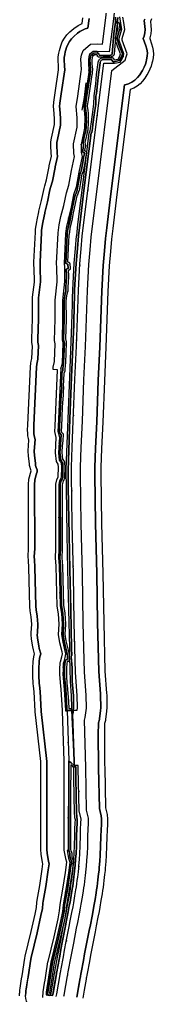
# Model space of a CAD drawing. Header units: inches. Extents: x 87989 to 118156, y 435697 to 451526.
# Drawn here: x 93644 to 93822, y 441735 to 443030 of the extents above; entities that cross this region are included whole.
import ezdxf

# ---------------------------------------------------------------- set-up
doc = ezdxf.new("R2010")
doc.units = ezdxf.units.IN
doc.header["$MEASUREMENT"] = 0
for name, color, linetype, true_color in [('As_waterkering_BWK', 7, 'Continuous', 0x7b8981), ('Beschermingszone_BWK', 7, 'Continuous', 0xcf890d), ('Grens_bebouwingsvrije_zone_BWK', 7, 'Continuous', 0x6789ae), ('Kernzone_BWK', 7, 'Continuous', 0xcb89af), ('Kunstwerken_BWK', 7, 'Continuous', 0xc78952), ('Referentiepunten_BWK', 7, 'Continuous', 0x178980)]:
    doc.layers.add(name, color=color, linetype=linetype, true_color=true_color)

msp = doc.modelspace()

# ---------------------------------------------------------------- linework, layer by layer
at = {"layer": 'As_waterkering_BWK'}
for points in [[(93772.1521, 443061.8633), (93768.0378, 443027.8575), (93764.329, 442997.0881), (93763.169, 442987.6324)], [(93755.832, 442972.41), (93769.8857, 442972.2638), (93777.6351, 442973.9049), (93780.3382, 442978.0546), (93781.819, 442981.9941), (93782.5229, 442984.7287), (93776.107, 443002.2494), (93776.0195, 443005.6837), (93779.4999, 443017.2971), (93778.4367, 443025.5757), (93777.0539, 443033.7023)], [(93763.169, 442987.6324), (93746.9186, 442987.8989), (93741.8915, 442987.7666), (93737.129, 442983.6656), (93736.195, 442980.604), (93735.445, 442977.106), (93735.6738, 442970.9656), (93736.203, 442964.0864), (93736.0707, 442960.3822), (93731.1759, 442927.1769), (93729.3238, 442914.7415), (93730.779, 442900.1894), (93730.3821, 442886.1664), (93725.7519, 442864.3383), (93726.08, 442853.931), (93727.3394, 442848.5955), (93722.8415, 442827.8257), (93719.1373, 442807.8496), (93715.9623, 442797.6631), (93712.5227, 442781.2589), (93708.9508, 442766.5745), (93706.7019, 442756.1235), (93705.2467, 442746.2016), (93703.3946, 442706.514), (93703.6858, 442701.4934), (93704.0594, 442682.4835), (93701.2779, 442657.1691), (93701.4102, 442632.2982), (93700.546, 442605.208), (93701.6748, 442601.0773), (93700.6164, 442574.7512), (93698.798, 442567.313), (93695.3248, 442490.349), (93695.0602, 442483.6021), (93697.0446, 442475.6646), (93695.8899, 442454.999), (93696.5905, 442445.3306), (93698.4588, 442443.0886), (93699.4258, 442441.5333), (93699.734, 442435.898), (93699.5156, 442422.4989), (93697.4079, 442417.9319), (93696.176, 442413.173), (93696.3831, 442327.3653), (93695.8539, 442315.5913), (93696.738, 442304.857), (93697.9706, 442252.0912), (93699.6904, 442241.7724), (93700.6164, 442227.6172), (93699.859, 442213.959), (93701.467, 442203.505), (93704.4702, 442191.9015), (93705.1722, 442188.4192), (93704.3206, 442183.1671), (93702.3426, 442176.4697), (93702.2892, 442176.2056), (93701.8802, 442167.3596), (93701.8598, 442161.4359), (93702.3856, 442150.3858), (93703.4769, 442141.0647), (93705.1077, 442113.4332), (93705.1365, 442112.6148)], [(93715.2147, 442081.68), (93714.5385, 442095.9977), (93713.722, 442113.2871), (93720.4977, 442113.3644), (93720.9301, 442116.6501), (93720.6655, 442132.7897), (93718.2842, 442163.2169), (93716.6967, 442229.2306), (93715.7707, 442294.1859), (93713.7863, 442360.4642), (93713.1248, 442425.9487), (93712.9925, 442436.0029), (93714.0509, 442462.5935), (93715.5061, 442497.5186), (93717.6228, 442552.2875), (93719.6071, 442596.8698), (93722.253, 442671.0856), (93724.2374, 442706.143), (93725.9572, 442725.7222), (93727.4124, 442742.6555), (93729.1322, 442757.34), (93734.5561, 442802.8484), (93755.832, 442972.41)], [(93705.1365, 442112.6148), (93707.2659, 442112.6866), (93709.518, 442046.7739), (93709.003, 442045.61), (93708.6508, 441927.2625), (93707.5598, 441927.2594), (93709.3477, 441917.128), (93711.0675, 441911.8364), (93708.9508, 441897.4165), (93705.7758, 441875.1915), (93702.0717, 441854.8185), (93701.2779, 441846.3519), (93699.1612, 441835.5039), (93693.8696, 441811.6914), (93685.932, 441778.7507), (93679.7143, 441738.9308), (93679.4104, 441735.3063), (93683.919, 441734.622)], [(93692.8638, 441733.2646), (93693.69, 441736.897), (93698.0417, 441762.5459), (93698.2793, 441763.8507), (93698.5165, 441765.1819), (93698.9293, 441767.5532), (93699.3209, 441769.8908), (93702.3649, 441786.1305), (93704.0115, 441794.8131), (93706.1913, 441806.1101), (93710.0759, 441826.0285), (93711.5547, 441833.6178), (93713.7204, 441844.9638), (93715.1393, 441852.5517), (93716.0914, 441857.8273), (93717.6404, 441866.7244), (93719.01, 441875.0454), (93719.6253, 441879.0213), (93720.2089, 441883.0042), (93720.7833, 441887.2644), (93721.3169, 441891.5259), (93721.75, 441895.2404), (93722.1526, 441898.9567), (93722.6351, 441903.7295), (93722.9129, 441906.7299), (93723.5979, 441915.1687), (93724.1653, 441923.0696), (93724.5684, 441932.8658), (93724.9184, 441947.4268), (93725.2169, 441954.7985), (93725.6596, 441964.0123), (93725.6926, 441968.7478), (93723.179, 441979.5957), (93722.01, 442036.4), (93721.8784, 442040.0326), (93717.1753, 442040.1676), (93715.2147, 442081.68)]]:
    msp.add_lwpolyline(points, dxfattribs=at)
at = {"layer": 'Beschermingszone_BWK'}
for points in [[(93644.4168, 441734.1572), (93644.4029, 441734.748), (93644.3993, 441735.3311), (93644.4064, 441735.93), (93644.4238, 441736.5207), (93644.4516, 441737.111), (93644.4897, 441737.7008), (93644.5324, 441738.2251), (93644.8367, 441741.8551), (93644.8656, 441742.1388), (93645.0945, 441744.0484), (93645.1335, 441744.331), (93647.0718, 441756.7387), (93647.6748, 441760.5997), (93651.3511, 441784.1504), (93651.9059, 441786.9497), (93659.7705, 441819.5878), (93664.8961, 441842.6528), (93666.5929, 441851.349), (93667.2245, 441858.0855), (93667.6362, 441861.0795), (93671.2215, 441880.7989), (93674.3123, 441902.433), (93675.3185, 441909.2888), (93674.8803, 441911.0456), (93672.8955, 441922.2928), (93672.3633, 441928.3926), (93672.4949, 442045.1186), (93665.1567, 442111.3997), (93665.125, 442112.0231), (93663.6142, 442137.5577), (93662.6569, 442145.7345), (93662.4308, 442148.4849), (93661.905, 442159.535), (93661.8601, 442161.5732), (93661.8804, 442167.4969), (93661.9229, 442169.2074), (93662.3319, 442178.0534), (93663.1078, 442184.2575), (93664.0428, 442188.01), (93662.743, 442193.4827), (93661.932, 442197.4237), (93660.324, 442207.8777), (93659.859, 442213.959), (93659.9204, 442216.1739), (93660.5439, 442227.4183), (93659.9062, 442237.1674), (93658.5148, 442245.5152), (93657.9815, 442251.1571), (93656.7764, 442302.7465), (93655.9889, 442312.3081), (93655.8943, 442317.3873), (93656.3809, 442328.2155), (93656.1761, 442413.1247), (93656.7837, 442420.1189), (93657.4524, 442423.197), (93658.6843, 442427.9559), (93659.5435, 442431.1572), (93657.6577, 442438.0661), (93657.318, 442440.389), (93656.122, 442450.6687), (93655.9221, 442457.6253), (93656.756, 442471.8946), (93656.2545, 442473.9007), (93655.5109, 442477.6145), (93655.1218, 442481.3821), (93655.0909, 442485.1695), (93655.3605, 442492.0343), (93658.8387, 442569.1163), (93659.4057, 442574.2589), (93659.9423, 442576.8121), (93660.8096, 442580.3598), (93661.4722, 442596.842), (93660.6587, 442601.6288), (93660.5663, 442606.4834), (93661.4068, 442632.8297), (93661.2785, 442656.9563), (93661.5596, 442661.9082), (93664.0671, 442681.6974), (93663.6935, 442700.7073), (93663.4803, 442703.8967), (93663.4381, 442708.3786), (93665.2901, 442748.0662), (93665.6701, 442752.0061), (93667.1253, 442761.928), (93667.597, 442764.5384), (93669.846, 442774.9895), (93670.0841, 442776.0286), (93673.5051, 442790.0925), (93676.8136, 442805.8717), (93677.7743, 442809.5659), (93680.2415, 442817.4814), (93683.5119, 442835.1186), (93683.7477, 442836.2919), (93686.486, 442848.9362), (93686.0999, 442852.6706), (93685.7718, 442863.0779), (93685.9093, 442867.8838), (93686.6225, 442872.6384), (93690.5007, 442890.921), (93690.7225, 442898.7593), (93689.5223, 442910.7613), (93689.3238, 442914.7415), (93689.7602, 442920.6339), (93691.6079, 442933.0398), (93696.119, 442963.6422), (93695.7916, 442967.8977), (93695.7015, 442969.4761), (93695.4727, 442975.6166), (93695.5962, 442980.5809), (93696.3339, 442985.4917), (93697.0839, 442988.9897), (93697.9358, 442992.2759), (93698.8698, 442995.3375), (93700.8889, 443000.5964), (93703.6267, 443005.5195), (93707.0289, 443010.0091), (93711.0281, 443013.9763), (93715.9853, 443018.2429), (93721.8915, 443022.4077), (93727.401, 443024.9768), (93728.3263, 443032.6532)], [(93736.2686, 443031.694), (93734.7202, 443018.8479), (93731.0434, 443017.823), (93727.5229, 443016.3482), (93724.2135, 443014.4466), (93721.1665, 443012.1476), (93716.2483, 443007.9142), (93713.0489, 443004.7404), (93710.3271, 443001.1487), (93708.1369, 442997.2102), (93706.5217, 442993.0031), (93705.5876, 442989.9415), (93704.9061, 442987.3126), (93704.1561, 442983.8146), (93703.566, 442979.886), (93703.4672, 442975.9145), (93703.696, 442969.774), (93703.7681, 442968.5113), (93704.1567, 442963.3619), (93699.5215, 442931.8673), (93697.6729, 442919.4555), (93697.3238, 442914.7415), (93697.4826, 442911.5574), (93698.7338, 442899.0453), (93698.477, 442889.9701), (93694.4484, 442870.9784), (93693.8779, 442867.1747), (93693.7678, 442863.33), (93694.0959, 442852.9227), (93694.5608, 442848.4256), (93691.5665, 442834.5986), (93691.3778, 442833.66), (93688.0206, 442815.555), (93685.4119, 442807.1853), (93684.6434, 442804.23), (93681.3086, 442788.3258), (93677.8575, 442774.1378), (93677.667, 442773.3065), (93675.418, 442762.8554), (93675.0406, 442760.7671), (93673.5854, 442750.8452), (93673.2814, 442747.6933), (93671.4294, 442708.0057), (93671.4631, 442704.4201), (93671.6919, 442700.8646), (93672.0656, 442681.8546), (93669.5033, 442660.9604), (93669.2784, 442656.9989), (93669.4075, 442632.7234), (93668.5623, 442606.2283), (93668.7093, 442601.8469), (93669.5066, 442597.5361), (93668.771, 442579.2381), (93667.7134, 442574.9123), (93667.2842, 442572.8697), (93666.8305, 442568.7556), (93663.3533, 442491.6973), (93663.0848, 442484.856), (93663.2294, 442480.3154), (93664.0156, 442475.8409), (93664.8137, 442472.6486), (93663.9084, 442457.1586), (93664.0684, 442451.5932), (93665.2644, 442441.3136), (93665.6685, 442438.3003), (93666.4772, 442435.3695), (93667.6756, 442432.5753), (93667.6267, 442429.5782), (93667.3377, 442428.8766), (93666.429, 442425.9511), (93665.1971, 442421.1922), (93664.6622, 442418.7297), (93664.176, 442413.1344), (93664.3814, 442328.0455), (93663.8862, 442317.0281), (93663.9619, 442312.9647), (93664.7687, 442303.1686), (93665.9793, 442251.3439), (93666.406, 442246.8304), (93667.863, 442238.0884), (93668.5584, 442227.4581), (93667.9081, 442215.7309), (93667.859, 442213.959), (93668.231, 442209.094), (93669.839, 442198.6399), (93670.4878, 442195.4871), (93672.405, 442188.0795), (93671.6531, 442185.5338), (93670.9494, 442182.6736), (93670.3234, 442177.6838), (93669.9143, 442168.8378), (93669.8803, 442167.4694), (93669.86, 442161.5457), (93669.896, 442159.9152), (93670.4217, 442148.8651), (93670.6026, 442146.6647), (93671.5868, 442138.2591), (93673.1413, 442111.9164), (93673.1564, 442111.4871), (93680.4951, 442045.2551), (93680.3633, 441928.3881), (93680.7738, 441923.6825), (93682.7586, 441912.4358), (93683.4558, 441909.6405), (93682.2296, 441901.2864), (93679.1197, 441879.5172), (93675.5072, 441859.6484), (93675.1895, 441857.3387), (93674.5209, 441850.2068), (93672.7281, 441841.0188), (93667.5646, 441817.7829), (93659.6833, 441785.0757), (93659.2553, 441782.9161), (93655.581, 441759.3813), (93654.9871, 441755.5786), (93653.0376, 441743.0963), (93652.8087, 441741.1867), (93652.5048, 441737.5622), (93652.4678, 441737.1137), (93652.4387, 441736.6646), (93652.4176, 441736.2151), (93652.4044, 441735.7652), (93652.3991, 441735.3152), (93652.4017, 441734.8652), (93652.4123, 441734.4153)], [(93720.2947, 441732.2946), (93721.1572, 441737.3767), (93722.1051, 441742.9631), (93724.6341, 441757.869), (93724.8516, 441759.0643), (93725.1071, 441760.4985), (93725.5438, 441763.0074), (93725.9068, 441765.1729), (93728.8974, 441781.1279), (93730.5306, 441789.7399), (93732.6972, 441800.9683), (93736.577, 441820.8623), (93738.0661, 441828.5047), (93740.2509, 441839.9512), (93741.6947, 441847.6725), (93742.6768, 441853.1141), (93744.2611, 441862.2163), (93745.6719, 441870.7882), (93746.3239, 441874.9997), (93746.9452, 441879.2431), (93747.5576, 441883.7831), (93748.1215, 441888.2853), (93748.5806, 441892.2228), (93749.0056, 441896.1447), (93749.5092, 441901.127), (93749.8112, 441904.3931), (93750.519, 441913.1095), (93751.0959, 441921.1356), (93751.1424, 441921.9594), (93751.5531, 441931.9862), (93751.9053, 441946.5562), (93752.1903, 441953.6044), (93752.6285, 441962.7163), (93752.659, 441963.8245), (93752.6922, 441968.6539), (93752.2824, 441973.4363), (93751.9957, 441974.8424), (93750.1156, 441982.9567), (93749.0043, 442036.9555), (93748.802, 442039.7453), (93748.5646, 442080.6566), (93749.0144, 442096.7872), (93750.1362, 442101.2128), (93750.3422, 442102.5519), (93751.6651, 442112.606), (93751.9259, 442117.1583), (93751.6613, 442133.2979), (93751.571, 442135.2084), (93749.2551, 442164.8), (93747.6914, 442229.8242), (93746.7622, 442294.8707), (93744.7816, 442361.0846), (93744.1227, 442426.3092), (93744.0007, 442435.5901), (93745.0252, 442461.3318), (93746.4811, 442496.2747), (93748.5959, 442550.9996), (93750.582, 442595.6284), (93753.2218, 442669.6573), (93755.1606, 442703.9102), (93756.8408, 442723.0388), (93758.2576, 442739.5247), (93759.918, 442753.7026), (93765.3266, 442799.0842), (93783.4409, 442943.4469), (93784.0573, 442943.5774), (93788.7188, 442944.954), (93793.1078, 442947.0424), (93797.1165, 442949.7911), (93800.6463, 442953.1326), (93803.6103, 442956.9848), (93806.3134, 442961.1346), (93807.185, 442962.5546), (93809.3558, 442967.147), (93810.8367, 442971.0866), (93811.8405, 442974.2667), (93812.5443, 442977.0013), (93813.3635, 442981.5896), (93813.4856, 442986.2489), (93812.9077, 442990.8739), (93811.6429, 442995.3599), (93808.148, 443004.9041), (93809.195, 443008.3978), (93810.1446, 443012.6173), (93810.4977, 443016.9279), (93810.2474, 443021.2457), (93809.267, 443028.8794), (93810.2034, 443030.782)], [(93819.0375, 443031.1321), (93817.5048, 443027.5392), (93818.1822, 443022.2647), (93818.4971, 443016.8326), (93818.0529, 443011.4096), (93816.8583, 443006.1012), (93816.5751, 443005.1563), (93819.1578, 442998.1034), (93820.499, 442993.6066), (93821.2903, 442988.9812), (93821.5205, 442984.2943), (93821.186, 442979.6137), (93820.2918, 442975.0071), (93819.5879, 442972.2725), (93818.3251, 442968.2717), (93816.8443, 442964.3322), (93814.1132, 442958.5546), (93813.0167, 442956.7681), (93810.3136, 442952.6184), (93807.2905, 442948.5745), (93803.7693, 442944.9561), (93799.8093, 442941.8239), (93795.4772, 442939.2307), (93790.8458, 442937.2202), (93773.2674, 442798.1128), (93767.8627, 442752.7639), (93766.2176, 442738.7167), (93764.8108, 442722.3463), (93763.1408, 442703.334), (93761.2137, 442669.2887), (93758.5755, 442595.308), (93756.5889, 442550.6673), (93754.4746, 442495.9537), (93753.0186, 442461.0062), (93752.0028, 442435.4835), (93752.1222, 442426.4022), (93752.7804, 442361.2448), (93754.76, 442295.0474), (93755.69, 442229.9774), (93757.2476, 442165.2086), (93759.5466, 442135.8326), (93759.6602, 442133.429), (93759.9248, 442117.2894), (93759.5968, 442111.5624), (93758.2739, 442101.5082), (93758.0146, 442099.8237), (93756.9875, 442095.7697), (93756.5615, 442080.4344), (93756.7403, 442040.7365), (93757.0026, 442037.1201), (93758.0968, 441983.9525), (93759.7892, 441976.6482), (93760.1608, 441974.8254), (93760.6922, 441968.6261), (93760.6588, 441963.7689), (93760.6193, 441962.3323), (93760.1824, 441953.2506), (93759.9014, 441946.2983), (93759.5486, 441931.7256), (93759.1357, 441921.6305), (93759.0754, 441920.5626), (93758.4956, 441912.4994), (93757.781, 441903.7007), (93757.4718, 441900.3559), (93756.9621, 441895.3116), (93756.5304, 441891.3287), (93756.0636, 441887.3251), (93755.4908, 441882.7516), (93754.867, 441878.1288), (93754.2346, 441873.8081), (93753.5718, 441869.5268), (93752.1487, 441860.8806), (93750.5539, 441851.7176), (93749.5629, 441846.2268), (93748.1118, 441838.466), (93745.9213, 441826.9897), (93744.4292, 441819.3316), (93740.5508, 441799.4448), (93738.3881, 441788.2368), (93736.7588, 441779.6457), (93733.7841, 441763.775), (93733.4295, 441761.6604), (93732.9859, 441759.1108), (93732.7249, 441757.6461), (93732.5133, 441756.4833), (93730.0159, 441741.7635), (93729.0953, 441736.338), (93728.1776, 441730.9309)]]:
    msp.add_lwpolyline(points, dxfattribs=at)
msp.add_polyline3d([(93774.369, 443033.0039, 0), (93773.9331, 443029.1807, 0), (93773.7561, 443027.6278, 0), (93773.4991, 443024.4531, 0), (93771.5731, 443011.4673, 0), (93769.5202, 442984.2896, 0), (93769.4622, 442983.9111, 0), (93769.347, 442983.5459, 0), (93769.1775, 442983.2026, 0), (93768.9575, 442982.8892, 0), (93768.6903, 442982.5645, 0), (93768.409, 442982.2744, 0), (93767.8013, 442981.7407, 0), (93767.4768, 442981.4995, 0), (93766.7911, 442981.0713, 0), (93766.432, 442980.8857, 0), (93765.6862, 442980.5732, 0), (93765.3019, 442980.4478, 0), (93764.5155, 442980.2598, 0), (93764.116, 442980.1982, 0), (93763.3096, 442980.1392, 0), (93763.0872, 442980.1333, 0), (93754.9209, 442980.2666, 0), (93749.7109, 442980.3521, 0), (93749.3228, 442980.3887, 0), (93748.9452, 442980.4854, 0), (93748.5872, 442980.6396, 0), (93748.2576, 442980.8477, 0), (93747.9642, 442981.104, 0), (93747.7143, 442981.4033, 0), (93747.5139, 442981.7378, 0), (93747.3679, 442982.0991, 0), (93747.0019, 442983.2578, 0), (93746.788, 442983.394, 0), (93743.6129, 442983.3105, 0), (93741.0529, 442981.106, 0), (93740.5549, 442979.4736, 0), (93739.9628, 442976.7119, 0), (93740.1674, 442971.2178, 0), (93740.6897, 442964.4316, 0), (93740.6966, 442964.291, 0), (93740.7012, 442964.0664, 0), (93740.7001, 442963.9258, 0), (93740.5678, 442960.2217, 0), (93740.5591, 442960.0835, 0), (93740.539, 442959.8633, 0), (93740.5226, 442959.7261, 0), (93740.4092, 442958.957, 0), (93740.3983, 442958.4448, 0), (93740.3609, 442958.064, 0), (93740.3108, 442957.8403, 0), (93740.1667, 442957.3115, 0), (93735.6273, 442926.5171, 0), (93734.0343, 442915.8218, 0), (93734.2103, 442912.3462, 0), (93734.7106, 442909.9951, 0), (93734.7529, 442909.7227, 0), (93735.1137, 442906.106, 0), (93735.1258, 442905.8872, 0), (93735.178, 442901.4238, 0), (93735.2567, 442900.6372, 0), (93735.2675, 442900.4775, 0), (93735.2766, 442900.2222, 0), (93735.2772, 442900.062, 0), (93735.2187, 442898.0298, 0), (93735.2179, 442897.9302, 0), (93735.2526, 442895.041, 0), (93735.2515, 442894.9316, 0), (93735.089, 442889.8398, 0), (93735.0826, 442889.7236, 0), (93734.9296, 442887.7808, 0), (93734.8803, 442886.0391, 0), (93734.8685, 442885.8569, 0), (93734.8389, 442885.5659, 0), (93734.8059, 442885.3428, 0), (93734.7885, 442885.2539, 0), (93734.6964, 442884.8188, 0), (93734.5409, 442882.8438, 0), (93734.4932, 442882.5166, 0), (93734.0376, 442880.3887, 0), (93734.0008, 442880.2393, 0), (93732.8547, 442876.1362, 0), (93730.9662, 442867.2339, 0), (93731.481, 442863.4609, 0), (93731.504, 442863.123, 0), (93731.4697, 442862.7104, 0), (93730.49, 442856.8574, 0), (93730.5181, 442855.9663, 0), (93730.9632, 442855.9038, 0), (93731.3716, 442855.8115, 0), (93731.7588, 442855.6523, 0), (93732.114, 442855.4312, 0), (93732.4273, 442855.1533, 0), (93732.6898, 442854.8271, 0), (93732.8943, 442854.4619, 0), (93733.0349, 442854.0674, 0), (93733.1077, 442853.6553, 0), (93733.1107, 442853.2363, 0), (93733.0437, 442852.8232, 0), (93731.6486, 442847.23, 0), (93731.6288, 442847.1431, 0), (93731.4812, 442845.021, 0), (93731.4479, 442844.7505, 0), (93728.5279, 442828.4297, 0), (93728.4162, 442828.0151, 0), (93728.2281, 442827.6133, 0), (93726.9848, 442825.4907, 0), (93724.8481, 442813.9663, 0), (93723.1283, 442803.4419, 0), (93723.0287, 442803.0425, 0), (93721.2137, 442797.6875, 0), (93721.1004, 442797.4092, 0), (93720.9546, 442797.147, 0), (93720.7783, 442796.9038, 0), (93720.2715, 442796.2866, 0), (93719.0081, 442790.2612, 0), (93715.5071, 442773.8086, 0), (93713.653, 442763.6362, 0), (93713.6103, 442763.4453, 0), (93710.9344, 442753.3301, 0), (93710.728, 442752.0273, 0), (93709.8417, 442745.3809, 0), (93709.6568, 442744.1704, 0), (93707.989, 442708.4316, 0), (93709.1471, 442708.1001, 0), (93709.506, 442707.9668, 0), (93709.8404, 442707.7803, 0), (93710.1424, 442707.5449, 0), (93710.4049, 442707.2661, 0), (93710.6217, 442706.9502, 0), (93710.7878, 442706.6055, 0), (93710.8993, 442706.2393, 0), (93710.9536, 442705.8599, 0), (93711.3364, 442700.0215, 0), (93711.3303, 442699.6182, 0), (93711.2594, 442699.2212, 0), (93711.1257, 442698.8408, 0), (93710.9325, 442698.4873, 0), (93710.685, 442698.1689, 0), (93710.3895, 442697.8945, 0), (93710.0538, 442697.6714, 0), (93709.6866, 442697.5049, 0), (93708.522, 442697.0923, 0), (93708.9433, 442690.6689, 0), (93708.9484, 442690.5371, 0), (93708.9511, 442690.3262, 0), (93708.9493, 442690.1943, 0), (93708.5524, 442680.2725, 0), (93708.5466, 442680.1743, 0), (93708.5341, 442680.0171, 0), (93708.5243, 442679.9194, 0), (93708.1547, 442676.8213, 0), (93708.0779, 442669.8354, 0), (93708.04, 442669.4287, 0), (93708.0049, 442669.2632, 0), (93706.5513, 442663.3838, 0), (93705.7793, 442656.9136, 0), (93705.91, 442632.2988, 0), (93705.9084, 442632.1782, 0), (93705.0985, 442606.5073, 0), (93705.9189, 442602.6172, 0), (93706.0156, 442602.2637, 0), (93706.059, 442602.0767, 0), (93706.117, 442601.7754, 0), (93706.1603, 442601.395, 0), (93706.1715, 442601.0884, 0), (93706.1711, 442600.8965, 0), (93705.1128, 442574.5703, 0), (93705.1004, 442574.4028, 0), (93705.0717, 442574.1362, 0), (93705.0326, 442573.8896, 0), (93705.0058, 442573.7622, 0), (93704.9877, 442573.6826, 0), (93704.6327, 442572.2305, 0), (93704.2929, 442564.2031, 0), (93704.2571, 442563.8745, 0), (93704.1356, 442563.4302, 0), (93702.9942, 442560.4785, 0), (93702.2265, 442543.4668, 0), (93702.4463, 442543.0962, 0), (93702.5986, 442542.6934, 0), (93702.6788, 442542.27, 0), (93702.6845, 442541.8394, 0), (93702.2537, 442535.8574, 0), (93702.0322, 442532.1201, 0), (93700.964, 442515.4917, 0), (93699.8208, 442490.1592, 0), (93699.582, 442484.0688, 0), (93699.9724, 442482.5073, 0), (93701.5274, 442480.7261, 0), (93701.7563, 442480.4126, 0), (93701.9338, 442480.0674, 0), (93702.0557, 442479.6987, 0), (93702.1191, 442479.3159, 0), (93702.1224, 442478.9277, 0), (93701.6329, 442471.8613, 0), (93701.1977, 442466.9619, 0), (93701.1852, 442466.8501, 0), (93700.9233, 442464.9023, 0), (93700.3692, 442455.4214, 0), (93701.3917, 442446.6338, 0), (93702.8211, 442444.541, 0), (93702.9023, 442444.4697, 0), (93703.168, 442444.1992, 0), (93703.3889, 442443.8906, 0), (93703.5597, 442443.5518, 0), (93703.6764, 442443.1914, 0), (93703.7362, 442442.8164, 0), (93703.8063, 442442.5522, 0), (93703.8707, 442442.2183, 0), (93703.904, 442441.9482, 0), (93703.9191, 442441.7788, 0), (93704.2273, 442436.1436, 0), (93704.2306, 442436.0552, 0), (93704.2333, 442435.9131, 0), (93704.2334, 442435.8247, 0), (93704.015, 442422.4253, 0), (93704.0061, 442422.2524, 0), (93703.9824, 442421.9761, 0), (93703.9218, 442421.6035, 0), (93703.9158, 442421.2212, 0), (93703.8881, 442420.8755, 0), (93703.8129, 442420.5376, 0), (93703.6917, 442420.2129, 0), (93703.5267, 442419.9082, 0), (93702.9458, 442418.9927, 0), (93701.9344, 442416.9951, 0), (93701.5795, 442416.0903, 0), (93700.6774, 442412.6055, 0), (93700.8828, 442327.3467, 0), (93700.8795, 442327.1929, 0), (93700.3623, 442315.6753, 0), (93701.2228, 442305.2261, 0), (93701.2278, 442305.1528, 0), (93701.234, 442305.0356, 0), (93701.2368, 442304.9619, 0), (93702.4619, 442252.5156, 0), (93704.1292, 442242.5122, 0), (93704.1466, 442242.3887, 0), (93704.1696, 442242.1904, 0), (93704.1808, 442242.0664, 0), (93705.1068, 442227.9111, 0), (93705.1121, 442227.7603, 0), (93705.1133, 442227.519, 0), (93705.1095, 442227.3682, 0), (93704.3781, 442214.1787, 0), (93705.7128, 442205.5015, 0), (93707.0362, 442199.9468, 0), (93708.8335, 442193.0029, 0), (93708.8761, 442192.8174, 0), (93709.435, 442190.0444, 0), (93709.5834, 442189.3086, 0), (93709.6086, 442189.1606, 0), (93709.6418, 442188.9233, 0), (93709.6657, 442188.6118, 0), (93709.6668, 442188.5283, 0), (93710.1629, 442185.187, 0), (93710.1893, 442184.8809, 0), (93710.2943, 442180.5859, 0), (93710.2671, 442180.1523, 0), (93710.1651, 442179.7295, 0), (93709.9915, 442179.3311, 0), (93709.7515, 442178.9688, 0), (93709.4523, 442178.6533, 0), (93709.103, 442178.3945, 0), (93708.7141, 442178.2002, 0), (93708.2975, 442178.0762, 0), (93707.4591, 442177.9038, 0), (93706.766, 442175.5557, 0), (93706.4606, 442168.9922, 0), (93706.5047, 442158.7842, 0), (93707.0251, 442149.4565, 0), (93707.9463, 442141.5879, 0), (93707.9537, 442141.5161, 0), (93707.9638, 442141.4014, 0), (93707.9691, 442141.3296, 0), (93708.9369, 442124.9224, 0), (93708.942, 442124.8525, 0), (93708.9706, 442124.5313, 0), (93708.9759, 442124.458, 0), (93709.4606, 442116.0581, 0), (93709.4912, 442115.5386, 0), (93710.1368, 442115.5356, 0), (93713.2246, 442115.5801, 0), (93712.8823, 442112.9786, 0), (93710.1248, 442113.0356, 0), (93707.13, 442113.0498, 0), (93707.1105, 442113.3877, 0), (93707.1053, 442113.5273, 0), (93706.9648, 442115.9126, 0), (93706.48, 442124.314, 0), (93706.4459, 442124.7051, 0), (93705.4734, 442141.1826, 0), (93705.4633, 442141.2974, 0), (93704.5332, 442149.2412, 0), (93704.005, 442158.709, 0), (93703.9602, 442169.0449, 0), (93704.2828, 442175.9736, 0), (93705.4863, 442180.0513, 0), (93707.795, 442180.5249, 0), (93707.69, 442184.8198, 0), (93707.1694, 442188.3267, 0), (93707.1659, 442188.5771, 0), (93707.1327, 442188.8145, 0), (93706.9844, 442189.5503, 0), (93706.4307, 442192.2969, 0), (93706.4132, 442192.3765, 0), (93704.6099, 442199.3442, 0), (93703.2574, 442205.021, 0), (93701.8675, 442214.0566, 0), (93702.6134, 442227.5063, 0), (93702.6122, 442227.7476, 0), (93701.6861, 442241.9028, 0), (93701.6632, 442242.1011, 0), (93699.9667, 442252.2798, 0), (93698.7375, 442304.9038, 0), (93698.7313, 442305.021, 0), (93697.8576, 442315.6289, 0), (93698.3811, 442327.2754, 0), (93698.3831, 442327.3701, 0), (93698.1766, 442412.9209, 0), (93699.1971, 442416.8628, 0), (93699.6504, 442418.0181, 0), (93700.77, 442420.23, 0), (93701.4159, 442421.2476, 0), (93701.4229, 442421.9014, 0), (93701.4916, 442422.1899, 0), (93701.5153, 442422.4663, 0), (93701.7337, 442435.8652, 0), (93701.731, 442436.0073, 0), (93701.4228, 442441.6426, 0), (93701.3895, 442441.9126, 0), (93701.3199, 442442.1753, 0), (93701.2592, 442442.3208, 0), (93701.2534, 442442.5903, 0), (93700.9348, 442442.8701, 0), (93698.9796, 442445.7329, 0), (93697.8607, 442455.3491, 0), (93698.433, 442465.1421, 0), (93698.7075, 442467.1831, 0), (93699.1408, 442472.0586, 0), (93699.6283, 442479.1006, 0), (93697.6931, 442481.3169, 0), (93697.0699, 442483.8096, 0), (93697.323, 442490.2646, 0), (93698.4676, 442515.6279, 0), (93699.537, 442532.2739, 0), (93699.759, 442536.021, 0), (93700.191, 442542.019, 0), (93699.6892, 442542.6992, 0), (93700.5151, 442560.9995, 0), (93701.7951, 442564.3086, 0), (93702.1454, 442572.5835, 0), (93702.5592, 442574.2764, 0), (93702.5861, 442574.4038, 0), (93702.6148, 442574.6709, 0), (93703.6732, 442600.9971, 0), (93703.662, 442601.3032, 0), (93703.604, 442601.6045, 0), (93703.4047, 442602.334, 0), (93702.7121, 442604.8682, 0), (93702.5546, 442605.4448, 0), (93703.4092, 442632.2344, 0), (93703.4102, 442632.3091, 0), (93703.2785, 442657.0557, 0), (93704.0873, 442663.8335, 0), (93705.578, 442669.8628, 0), (93705.6563, 442676.9839, 0), (93706.0419, 442680.2153, 0), (93706.0544, 442680.3726, 0), (93706.4513, 442690.2944, 0), (93706.4486, 442690.5054, 0), (93705.9036, 442698.8174, 0), (93708.8418, 442699.8579, 0), (93708.4589, 442705.6963, 0), (93705.3995, 442706.5723, 0), (93707.1656, 442744.4185, 0), (93707.367, 442745.7349, 0), (93708.254, 442752.3882, 0), (93708.485, 442753.8467, 0), (93711.1935, 442764.0845, 0), (93713.07, 442774.3799, 0), (93716.3291, 442789.6665, 0), (93717.9001, 442797.1592, 0), (93717.9899, 442797.4473, 0), (93718.846, 442798.4902, 0), (93720.661, 442803.8452, 0), (93722.385, 442814.3955, 0), (93724.6065, 442826.377, 0), (93726.067, 442828.8701, 0), (93728.987, 442845.1909, 0), (93729.1425, 442847.4722, 0), (93729.2047, 442847.7593, 0), (93730.618, 442853.4282, 0), (93728.1732, 442853.769, 0), (93728.0727, 442854.1948, 0), (93727.9834, 442857.0259, 0), (93729.004, 442863.123, 0), (93728.4303, 442867.3267, 0), (93730.4255, 442876.7324, 0), (93731.593, 442880.9121, 0), (93732.0486, 442883.04, 0), (93732.2169, 442885.1777, 0), (93732.3386, 442885.7515, 0), (93732.3517, 442885.8193, 0), (93732.3813, 442886.1099, 0), (93732.4324, 442887.9141, 0), (93732.5903, 442889.9199, 0), (93732.7528, 442895.0117, 0), (93732.7179, 442898.001, 0), (93732.7782, 442900.1328, 0), (93732.7691, 442900.3882, 0), (93732.6795, 442901.2842, 0), (93732.626, 442905.8579, 0), (93732.2653, 442909.4746, 0), (93731.7236, 442912.0205, 0), (93731.5249, 442915.9438, 0), (93733.1543, 442926.8838, 0), (93737.7153, 442957.8247, 0), (93737.8989, 442958.498, 0), (93737.9131, 442959.1665, 0), (93738.0493, 442960.0903, 0), (93738.0694, 442960.311, 0), (93738.2017, 442964.0151, 0), (93738.1971, 442964.2397, 0), (93737.6735, 442971.04, 0), (93737.6699, 442971.0991, 0), (93737.4529, 442976.9307, 0), (93738.1327, 442980.1016, 0), (93738.873, 442982.5278, 0), (93742.6565, 442985.7861, 0), (93746.9072, 442985.8984, 0), (93746.9712, 442985.8984, 0), (93747.5241, 442985.8892, 0), (93749.1119, 442984.8784, 0), (93749.7519, 442982.8516, 0), (93754.9618, 442982.7666, 0), (93763.128, 442982.6328, 0), (93763.9344, 442982.6914, 0), (93764.7208, 442982.8794, 0), (93765.4666, 442983.1914, 0), (93766.1523, 442983.6201, 0), (93766.76, 442984.1533, 0), (93767.0273, 442984.478, 0), (93769.087, 443011.7451, 0), (93771.3481, 443026.9907, 0), (93771.495, 443027.981, 0), (93771.4254, 443029.2544, 0), (93771.191, 443033.54, 0)], dxfattribs=at)
for points in [[(93779.2473, 442980.8369, 0), (93776.411, 442975.6899, 0), (93769.6865, 442974.2661, 0), (93768.0903, 442974.2827, 0), (93766.559, 442976.354, 0), (93766.6013, 442977.2983, 0), (93755.858, 442977.4097, 0), (93755.055, 442977.3491, 0), (93754.2721, 442977.1602, 0), (93753.5296, 442976.8486, 0), (93752.847, 442976.4214, 0), (93752.2417, 442975.8901, 0), (93751.7296, 442975.2686, 0), (93751.3239, 442974.5728, 0), (93751.0352, 442973.8208, 0), (93750.8709, 442973.0327, 0), (93748.8759, 442957.1328, 0), (93747.5952, 442944.793, 0), (93746.1326, 442931.9009, 0), (93745.4826, 442928.4341, 0), (93745.1034, 442918.0879, 0), (93743.3158, 442903.8413, 0), (93741.474, 442890.8408, 0), (93740.734, 442885.8252, 0), (93740.1198, 442880.2778, 0), (93739.1579, 442879.6836, 0), (93729.5932, 442803.4556, 0), (93724.1667, 442757.9268, 0), (93722.4463, 442743.2373, 0), (93722.4307, 442743.0835, 0), (93720.9759, 442726.1548, 0), (93719.2565, 442706.5806, 0), (93719.2454, 442706.4253, 0), (93717.2586, 442671.3159, 0), (93716.8695, 442660.4053, 0), (93716.8, 442652.3335, 0), (93716.057, 442625.6172, 0), (93713.207, 442555.729, 0), (93711.078, 442500, 0), (93708.95, 442444.9302, 0), (93708.55, 442431.7798, 0), (93708.914, 442408.8218, 0), (93709.95, 442346.3999, 0), (93710.92, 442300.0098, 0), (93712.24, 442247.2598, 0), (93713.297, 442195.6108, 0), (93713.41, 442185.9502, 0), (93712.7492, 442185.4082, 0), (93712.9156, 442178.4878, 0), (93713.66, 442175.77, 0), (93713.94, 442168.1372, 0), (93714.1486, 442151.9766, 0), (93715.6687, 442132.5537, 0), (93715.9247, 442116.937, 0), (93715.3971, 442112.9272, 0), (93712.8823, 442112.9786, 0), (93713.2246, 442115.5801, 0), (93713.422, 442117.0801, 0), (93713.1703, 442132.4351, 0), (93711.6563, 442151.7813, 0), (93711.6488, 442151.9443, 0), (93711.4406, 442168.0752, 0), (93711.1723, 442175.3887, 0), (93710.5044, 442177.8276, 0), (93710.4536, 442178.0537, 0), (93710.4163, 442178.4277, 0), (93710.2499, 442185.3481, 0), (93710.2687, 442185.7261, 0), (93710.3452, 442186.0962, 0), (93710.4777, 442186.4507, 0), (93710.663, 442186.7803, 0), (93710.8966, 442187.0776, 0), (93710.7974, 442195.5708, 0), (93709.7407, 442247.2031, 0), (93708.4207, 442299.9526, 0), (93707.4505, 442346.353, 0), (93706.4143, 442408.7813, 0), (93706.0503, 442431.7402, 0), (93706.0512, 442431.856, 0), (93706.4515, 442445.0161, 0), (93708.5798, 442500.0962, 0), (93710.709, 442555.8276, 0), (93713.5584, 442625.7026, 0), (93714.3003, 442652.3789, 0), (93714.3696, 442660.4268, 0), (93714.3711, 442660.4946, 0), (93714.7614, 442671.4312, 0), (93716.7506, 442706.5864, 0), (93716.7646, 442706.7798, 0), (93718.4853, 442726.3716, 0), (93719.9417, 442743.3169, 0), (93719.9612, 442743.5088, 0), (93721.684, 442758.2202, 0), (93727.1117, 442803.7588, 0), (93736.6774, 442879.9946, 0), (93736.766, 442880.4126, 0), (93736.9251, 442880.8086, 0), (93737.1499, 442881.1714, 0), (93737.4337, 442881.4902, 0), (93737.7682, 442881.7554, 0), (93738.2492, 442886.1001, 0), (93738.2608, 442886.1899, 0), (93738.9998, 442891.1982, 0), (93740.8377, 442904.1719, 0), (93742.6091, 442918.2896, 0), (93742.9843, 442928.5254, 0), (93743.0254, 442928.8945, 0), (93743.6587, 442932.2725, 0), (93745.1098, 442945.063, 0), (93746.3923, 442957.4175, 0), (93748.3904, 442973.3438, 0), (93748.4235, 442973.5425, 0), (93748.5878, 442974.3311, 0), (93748.7014, 442974.7173, 0), (93748.9901, 442975.4692, 0), (93749.1643, 442975.832, 0), (93749.57, 442976.5278, 0), (93749.8002, 442976.8579, 0), (93750.3123, 442977.4795, 0), (93750.5925, 442977.769, 0), (93751.1978, 442978.2998, 0), (93751.5208, 442978.5405, 0), (93752.2035, 442978.9678, 0), (93752.561, 442979.1528, 0), (93753.3034, 442979.4653, 0), (93753.686, 442979.5908, 0), (93754.4689, 442979.7793, 0), (93754.8666, 442979.8423, 0), (93755.6697, 442979.9028, 0), (93755.884, 442979.9097, 0), (93766.6273, 442979.7983, 0), (93767.0265, 442979.7617, 0), (93767.4148, 442979.6621, 0), (93767.7822, 442979.502, 0), (93768.1192, 442979.2847, 0), (93768.4172, 442979.0166, 0), (93768.6685, 442978.7041, 0), (93768.8666, 442978.356, 0), (93769.0065, 442977.98, 0), (93769.0846, 442977.5869, 0), (93769.0975, 442977.1567, 0), (93769.3608, 442976.7695, 0), (93769.4376, 442976.7686, 0), (93774.7737, 442977.8989, 0), (93776.9362, 442981.8228, 0), (93777.7919, 442984.5615, 0), (93774.4025, 442993.8174, 0), (93772.4534, 442999.1401, 0), (93771.8808, 443000.7036, 0), (93771.7677, 443001.0127, 0), (93771.654, 443001.436, 0), (93771.625, 443001.6577, 0), (93771.2679, 443005.8462, 0), (93771.2603, 443006.1406, 0), (93771.2873, 443006.4341, 0), (93771.3487, 443006.7222, 0), (93773.8404, 443015.7686, 0), (93773.9015, 443015.9595, 0), (93774.0366, 443016.2656, 0), (93774.8519, 443017.8208, 0), (93774.1116, 443023.8843, 0), (93773.4991, 443024.4531, 0), (93773.7561, 443027.6278, 0), (93773.9439, 443027.4526, 0), (93776.4826, 443025.0942, 0), (93777.4279, 443017.3501, 0), (93776.2507, 443015.1045, 0), (93773.7589, 443006.0586, 0), (93774.116, 443001.8701, 0), (93774.2283, 443001.5635, 0), (93774.8009, 443000, 0), (93776.75, 442994.6768, 0), (93780.431, 442984.625, 0)], [(93712.493, 442043.3616, 0), (93716.4985, 442040.1857, 0), (93716.8808, 442039.8828, 0), (93716.404, 442037.0701, 0), (93714.9452, 442038.2267, 0), (93714.661, 442038.4904, 0), (93712.2434, 442040.8835, 0), (93712.2036, 442028.2806, 0), (93711.9586, 442012.866, 0), (93711.8638, 441928.7643, 0), (93712.3088, 441926.2426, 0), (93713.0578, 441924.9585, 0), (93713.2052, 441924.6604, 0), (93713.3118, 441924.3455, 0), (93713.3755, 441924.019, 0), (93713.3954, 441923.6871, 0), (93713.351, 441920.3368, 0), (93713.7246, 441918.2198, 0), (93714.5557, 441915.7091, 0), (93714.8506, 441915.4254, 0), (93715.0943, 441915.0967, 0), (93715.2801, 441914.7321, 0), (93715.5584, 441914.0562, 0), (93715.6678, 441913.7275, 0), (93715.6879, 441913.6185, 0), (93715.1917, 441907.7686, 0), (93714.7856, 441906.181, 0), (93713.4044, 441896.7716, 0), (93710.227, 441874.5316, 0), (93710.2073, 441874.4099, 0), (93706.5339, 441854.205, 0), (93705.7583, 441845.9318, 0), (93705.7436, 441845.8087, 0), (93705.7153, 441845.6123, 0), (93705.6946, 441845.49, 0), (93703.6798, 441835.231, 0), (93702.1305, 441828.123, 0), (93698.2534, 441810.6761, 0), (93690.3498, 441777.875, 0), (93686.6893, 441754.4318, 0), (93684.1852, 441738.395, 0), (93684.1252, 441737.6791, 0), (93685.6448, 441737.52, 0), (93685.2478, 441734.9356, 0), (93685.2314, 441734.937, 0), (93683.8901, 441735.0593, 0), (93681.4826, 441736.0909, 0), (93681.7013, 441738.6921, 0), (93681.7051, 441738.7163, 0), (93684.2469, 441754.9952, 0), (93687.8955, 441778.3615, 0), (93695.8179, 441811.2402, 0), (93701.1189, 441835.0955, 0), (93703.2409, 441845.9688, 0), (93703.2692, 441846.1652, 0), (93704.0549, 441854.5458, 0), (93707.7436, 441874.8337, 0), (93707.7557, 441874.9087, 0), (93710.9302, 441897.1299, 0), (93712.3308, 441906.6718, 0), (93713.1672, 441909.9633, 0), (93713.2467, 441913.1042, 0), (93712.9684, 441913.7802, 0), (93712.4629, 441914.0135, 0), (93711.293, 441917.6133, 0), (93710.8481, 441920.1344, 0), (93710.8955, 441923.7037, 0), (93709.9244, 441925.3684, 0), (93709.3635, 441928.5469, 0), (93709.4586, 442012.8873, 0), (93709.7038, 442028.3044, 0), (93709.758, 442045.5302, 0)], [(93688.7837, 441737.8704, 0), (93688.0578, 441734.679, 0), (93685.2478, 441734.9358, 0), (93685.6448, 441737.52, 0), (93686.1286, 441737.4694, 0), (93686.3306, 441738.3571, 0), (93690.6552, 441763.8448, 0), (93690.8981, 441765.1801, 0), (93691.1302, 441766.4829, 0), (93691.5365, 441768.8162, 0), (93691.9367, 441771.2014, 0), (93694.9947, 441787.5201, 0), (93696.6451, 441796.2223, 0), (93698.8286, 441807.5385, 0), (93702.7144, 441827.4635, 0), (93702.8047, 441827.9265, 0), (93704.2147, 441835.165, 0), (93706.3508, 441846.3562, 0), (93707.7628, 441853.9071, 0), (93708.7066, 441859.1365, 0), (93710.2457, 441867.9766, 0), (93711.6039, 441876.228, 0), (93712.209, 441880.1384, 0), (93712.7819, 441884.049, 0), (93713.346, 441888.2314, 0), (93713.8712, 441892.4261, 0), (93714.297, 441896.0786, 0), (93714.6935, 441899.7378, 0), (93715.1701, 441904.4524, 0), (93715.441, 441907.379, 0), (93715.471, 441907.7518, 0), (93715.9475, 441913.5702, 0), (93716.1198, 441915.7406, 0), (93716.6742, 441923.4543, 0), (93716.6785, 441923.5306, 0), (93717.0723, 441933.1101, 0), (93717.4226, 441947.6686, 0), (93717.7243, 441955.1301, 0), (93718.1609, 441964.2184, 0), (93718.1866, 441967.916, 0), (93717.565, 441970.5986, 0), (93717.5136, 441970.9076, 0), (93717.5012, 441971.2207, 0), (93717.5305, 441972.4907, 0), (93717.179, 441976.8597, 0), (93717.1714, 441977.0131, 0), (93716.3047, 442022.8944, 0), (93716.3043, 442022.9594, 0), (93716.404, 442037.0701, 0), (93716.8808, 442039.8828, 0), (93718.9126, 442038.2715, 0), (93718.8042, 442022.9417, 0), (93719.6709, 441977.0603, 0), (93720.0329, 441972.5623, 0), (93720.0005, 441971.1628, 0), (93720.6886, 441968.1932, 0), (93720.6605, 441964.1497, 0), (93720.2218, 441955.0197, 0), (93719.9212, 441947.588, 0), (93719.5723, 441933.0714, 0), (93719.5695, 441932.9858, 0), (93719.1727, 441923.3514, 0), (93718.6125, 441915.55, 0), (93717.9316, 441907.1627, 0), (93717.6585, 441904.2115, 0), (93717.1798, 441899.4775, 0), (93716.7813, 441895.7992, 0), (93716.3531, 441892.126, 0), (93715.8251, 441887.9091, 0), (93715.2575, 441883.7007, 0), (93714.6811, 441879.7661, 0), (93714.0726, 441875.8337, 0), (93712.7106, 441867.5592, 0), (93711.1682, 441858.7001, 0), (93710.2217, 441853.4553, 0), (93708.8073, 441845.8921, 0), (93706.6452, 441834.5647, 0), (93705.1682, 441826.9852, 0), (93701.2828, 441807.0623, 0), (93699.1006, 441795.7526, 0), (93697.4514, 441787.0569, 0), (93694.3981, 441770.7644, 0), (93694.0007, 441768.3951, 0), (93693.5923, 441766.0492, 0), (93693.3585, 441764.7371, 0), (93693.1174, 441763.4119, 0)]]:
    msp.add_polyline3d(points, close=True, dxfattribs=at)
at = {"layer": 'Grens_bebouwingsvrije_zone_BWK'}
for points in [[(93675.1118, 441731.9129), (93675.7402, 441739.407), (93676.6857, 441745.4627), (93677.544, 441750.9589), (93678.1524, 441754.8557), (93679.1101, 441760.9893), (93681.9799, 441779.3678), (93682.0433, 441779.6877), (93689.9725, 441812.5938), (93695.2452, 441836.3209), (93697.3139, 441846.923), (93698.0891, 441855.1919), (93698.1362, 441855.5341), (93701.8268, 441875.8323), (93704.9921, 441897.9898), (93706.9739, 441911.4907), (93705.5436, 441915.8917), (93705.4086, 441916.4329), (93703.4242, 441927.6777), (93703.3784, 441928.0262), (93703.3633, 441928.3774), (93703.4955, 442045.6475), (93701.139, 442112.4738), (93701.1118, 442113.2449), (93699.4906, 442140.714), (93698.3966, 442150.0578), (93697.8595, 442161.3477), (93697.8805, 442167.4589), (93698.3077, 442176.6969), (93698.4566, 442177.4341), (93700.4127, 442184.0573), (93701.1073, 442188.3416), (93700.5705, 442191.0045), (93697.5442, 442202.6978), (93695.842, 442213.7636), (93696.6092, 442227.5973), (93695.712, 442241.3119), (93693.9783, 442251.7138), (93692.7418, 442304.6459), (93691.8465, 442315.5167), (93692.3829, 442327.4503), (93692.1748, 442413.6776), (93693.6255, 442419.282), (93695.5299, 442423.4083), (93695.7322, 442435.8213), (93695.4928, 442440.1996), (93693.1908, 442443.5703), (93691.8404, 442455.1763), (93693.0157, 442475.2876), (93691.0408, 442483.1871), (93691.3283, 442490.5175), (93694.6918, 442565.05), (93688.706, 442565.5008), (93688.8522, 442568.7393), (93690.6647, 442576.1534), (93691.6207, 442599.9334), (93690.5031, 442604.0232), (93691.4093, 442632.4311), (93691.2747, 442657.7371), (93694.0613, 442682.287), (93693.6877, 442701.2969), (93693.3793, 442706.4196), (93695.2806, 442747.1626), (93696.8559, 442757.9029), (93699.2027, 442768.8086), (93702.7683, 442783.4673), (93706.2732, 442800.1828), (93709.4133, 442810.2576), (93713.0364, 442829.796), (93717.087, 442848.5005), (93716.1166, 442852.6116), (93715.7188, 442865.2311), (93720.4118, 442887.3551), (93720.7649, 442899.8319), (93719.2496, 442914.9842), (93721.2839, 442928.6427), (93726.0968, 442961.2926), (93726.1892, 442963.8807), (93725.6881, 442970.3957), (93725.4054, 442977.9815), (93726.5063, 442983.1157), (93728.4093, 442989.3536), (93738.0664, 442997.6694), (93746.869, 442997.9011), (93754.2191, 442997.7301), (93758.1099, 443029.0564), (93762.2198, 443063.025)], [(93703.1787, 441733.526), (93703.5026, 441734.9501), (93707.8907, 441760.8137), (93708.121, 441762.078), (93708.3649, 441763.4473), (93708.7866, 441765.8696), (93709.1675, 441768.1435), (93712.1917, 441784.2777), (93713.8334, 441792.9341), (93716.0083, 441804.2057), (93719.891, 441824.1143), (93721.3738, 441831.7241), (93723.5465, 441843.1073), (93724.9747, 441850.7446), (93725.9379, 441856.0816), (93727.5001, 441865.0547), (93728.885, 441873.4686), (93729.5139, 441877.5318), (93730.1115, 441881.6112), (93730.7, 441885.975), (93731.2447, 441890.3257), (93731.6874, 441894.1227), (93732.0983, 441897.9152), (93732.5887, 441902.7656), (93732.8756, 441905.8644), (93733.5689, 441914.406), (93734.1505, 441922.5057), (93734.5635, 441932.54), (93734.9136, 441947.1044), (93735.2072, 441954.3562), (93735.658, 441963.7374), (93735.7005, 441969.8568), (93733.1555, 441980.8405), (93731.9972, 442037.1243), (93730.098, 442100.1211), (93731.3547, 442103.8913), (93732.943, 442115.962), (93732.6578, 442133.3568), (93730.273, 442163.8297), (93728.6947, 442229.4603), (93727.7681, 442294.451), (93725.7845, 442360.7043), (93725.124, 442426.0882), (93724.9957, 442435.8431), (93726.0409, 442462.1051), (93727.4964, 442497.0371), (93729.6125, 442551.7889), (93731.5976, 442596.3893), (93734.2409, 442670.5327), (93736.2076, 442705.2787), (93737.9121, 442724.6834), (93739.3524, 442741.4436), (93741.0493, 442755.9319), (93746.4674, 442801.3913), (93766.4818, 442962.4206), (93783.9285, 442976.2378), (93785.639, 442980.7884), (93786.7067, 442984.9362), (93780.089, 443003.008), (93780.0345, 443005.1472), (93783.5756, 443016.9633), (93782.3937, 443026.1662), (93780.8688, 443033.5114)]]:
    msp.add_lwpolyline(points, dxfattribs=at)
at = {"layer": 'Kernzone_BWK'}
msp.add_lwpolyline([(93654.9994, 441724.0116, -0.137422032), (93652.5048, 441737.5622), (93652.8087, 441741.1867), (93653.0376, 441743.0963), (93655.5812, 441759.3813), (93659.2559, 441782.918), (93659.6836, 441785.0742), (93667.5645, 441817.7813), (93672.7285, 441841.0195), (93674.5215, 441850.207), (93675.1895, 441857.3398), (93675.5078, 441859.6484), (93679.1191, 441879.5156), (93682.2305, 441901.2852), (93683.4551, 441909.6406), (93682.7578, 441912.4375), (93680.7734, 441923.6836), (93680.3633, 441928.3867), (93680.4941, 442045.2539), (93673.1563, 442111.4883), (93673.1406, 442111.918), (93671.5859, 442138.2578), (93670.6035, 442146.6641), (93670.4219, 442148.8633), (93669.8965, 442159.9141), (93669.8594, 442161.5469), (93669.8809, 442167.4688), (93669.9141, 442168.8359), (93670.3242, 442177.6836), (93670.9492, 442182.6719), (93671.6523, 442185.5352), (93672.4043, 442188.0781), (93670.4883, 442195.4883), (93669.8398, 442198.6406), (93668.2305, 442209.0938), (93667.8594, 442213.9609), (93667.9082, 442215.7305), (93668.5586, 442227.457), (93667.8633, 442238.0898), (93666.4063, 442246.832), (93665.9785, 442251.3438), (93664.7695, 442303.168), (93663.9609, 442312.9648), (93663.8867, 442317.0273), (93664.3809, 442328.0469), (93664.1758, 442413.1328), (93664.6621, 442418.7305), (93665.1973, 442421.1914), (93666.4297, 442425.9492), (93667.3379, 442428.875), (93667.627, 442429.5781), (93667.6758, 442432.5742), (93666.4766, 442435.3711), (93665.668, 442438.3008), (93665.2637, 442441.3125), (93664.0684, 442451.5938), (93663.9082, 442457.1602), (93664.8145, 442472.6484), (93664.0156, 442475.8398), (93663.2285, 442480.3164), (93663.084, 442484.8555), (93663.3535, 442491.6992), (93666.8301, 442568.7539), (93667.2852, 442572.8711), (93667.7129, 442574.9141), (93668.7715, 442579.2383), (93669.5059, 442597.5352), (93668.709, 442601.8477), (93668.5625, 442606.2266), (93669.4082, 442632.7227), (93669.2793, 442657), (93669.5039, 442660.9609), (93672.0664, 442681.8555), (93671.6914, 442700.8633), (93671.4629, 442704.4219), (93671.4297, 442708.0039), (93673.2813, 442747.6914), (93673.5859, 442750.8438), (93675.041, 442760.7656), (93675.418, 442762.8555), (93677.668, 442773.3047), (93677.8574, 442774.1367), (93681.3086, 442788.3242), (93684.6426, 442804.2305), (93685.4121, 442807.1836), (93688.0215, 442815.5547), (93691.377, 442833.6602), (93691.5664, 442834.5977), (93694.5605, 442848.4258), (93694.0957, 442852.9219), (93693.7676, 442863.3281), (93693.877, 442867.1758), (93694.4492, 442870.9766), (93698.4766, 442889.9688), (93698.7344, 442899.0469), (93697.4824, 442911.5586), (93697.3242, 442914.7422), (93697.6738, 442919.457), (93699.5215, 442931.8672), (93704.1563, 442963.3633), (93703.7676, 442968.5117), (93703.6953, 442969.7734), (93703.4668, 442975.9141), (93703.5664, 442979.8867), (93704.1563, 442983.8164), (93704.9063, 442987.3125), (93705.5879, 442989.9414), (93706.5215, 442993.0039), (93708.1367, 442997.2109), (93710.3262, 443001.1484), (93713.0488, 443004.7422), (93716.248, 443007.9141), (93721.166, 443012.1484), (93724.2129, 443014.4453), (93727.5234, 443016.3477), (93731.043, 443017.8242), (93734.7207, 443018.8477), (93736.2695, 443031.6953)], format="xyb", dxfattribs=at)
for points in [[(93771.1914, 443033.5391), (93771.4258, 443029.2539), (93771.4941, 443027.9805), (93771.3477, 443026.9922), (93769.0879, 443011.7461), (93767.0273, 442984.4766), (93766.7598, 442984.1523), (93766.1523, 442983.6211), (93765.4668, 442983.1914), (93764.7207, 442982.8789), (93763.9336, 442982.6914), (93763.1289, 442982.6328), (93754.9609, 442982.7656), (93749.752, 442982.8516), (93749.1113, 442984.8789), (93747.5234, 442985.8906), (93746.9707, 442985.8984), (93746.9063, 442985.8984), (93742.6563, 442985.7852), (93738.873, 442982.5273), (93738.1328, 442980.1016), (93737.4531, 442976.9297), (93737.6699, 442971.0977), (93737.6738, 442971.0391), (93738.1973, 442964.2383), (93738.2012, 442964.0156), (93738.0703, 442960.3125), (93738.0488, 442960.0898), (93737.9141, 442959.168), (93737.8984, 442958.4961), (93737.7148, 442957.8242), (93733.1543, 442926.8828), (93731.5254, 442915.9453), (93731.7227, 442912.0195), (93732.2656, 442909.4766), (93732.627, 442905.8594), (93732.6797, 442901.2852), (93732.7695, 442900.3867), (93732.7773, 442900.1328), (93732.7188, 442898), (93732.752, 442895.0117), (93732.5898, 442889.918), (93732.4316, 442887.9141), (93732.3809, 442886.1094), (93732.3516, 442885.8203), (93732.3379, 442885.75), (93732.2168, 442885.1797), (93732.0488, 442883.0391), (93731.5938, 442880.9102), (93730.4258, 442876.7344), (93728.4297, 442867.3281), (93729.0039, 442863.1211), (93727.9844, 442857.0273), (93728.0723, 442854.1953), (93728.1738, 442853.7695), (93730.6172, 442853.4297), (93729.2051, 442847.7578), (93729.1426, 442847.4727), (93728.9863, 442845.1914), (93726.0664, 442828.8711), (93724.6074, 442826.375), (93722.3848, 442814.3945), (93720.6602, 442803.8438), (93718.8457, 442798.4883), (93717.9902, 442797.4453), (93717.9004, 442797.1602), (93716.3281, 442789.668), (93713.0703, 442774.3789), (93711.1934, 442764.0859), (93708.4844, 442753.8477), (93708.2539, 442752.3867), (93707.3672, 442745.7344), (93707.166, 442744.418), (93705.4004, 442706.5742), (93708.459, 442705.6953), (93708.8418, 442699.8594), (93705.9043, 442698.8164), (93706.4492, 442690.5039), (93706.4512, 442690.293), (93706.0547, 442680.3711), (93706.041, 442680.2148), (93705.6563, 442676.9844), (93705.5781, 442669.8633), (93704.0879, 442663.832), (93703.2793, 442657.0547), (93703.4102, 442632.3086), (93703.4102, 442632.2344), (93702.5547, 442605.4453), (93702.7129, 442604.8672), (93703.4043, 442602.3359), (93703.6035, 442601.6055), (93703.6621, 442601.3047), (93703.6738, 442600.9961), (93702.6152, 442574.6719), (93702.5859, 442574.4023), (93702.5586, 442574.2773), (93702.1445, 442572.582), (93701.7949, 442564.3086), (93700.5156, 442561), (93699.6895, 442542.6992), (93700.1914, 442542.0195), (93699.7598, 442536.0195), (93699.5371, 442532.2734), (93698.4668, 442515.6289), (93697.3223, 442490.2656), (93697.0703, 442483.8086), (93697.6934, 442481.3164), (93699.6289, 442479.1016), (93699.1406, 442472.0586), (93698.707, 442467.1836), (93698.4336, 442465.1406), (93697.8613, 442455.3477), (93698.9805, 442445.7344), (93700.9355, 442442.8711), (93701.2539, 442442.5898), (93701.2598, 442442.3203), (93701.3203, 442442.1758), (93701.3887, 442441.9141), (93701.4219, 442441.6406), (93701.7305, 442436.0078), (93701.7344, 442435.8672), (93701.5156, 442422.4648), (93701.4922, 442422.1914), (93701.4238, 442421.9023), (93701.416, 442421.2461), (93700.7695, 442420.2305), (93699.6504, 442418.0195), (93699.1973, 442416.8633), (93698.1758, 442412.9219), (93698.3828, 442327.3711), (93698.3809, 442327.2773), (93697.8574, 442315.6289), (93698.7305, 442305.0195), (93698.7383, 442304.9023), (93699.9668, 442252.2813), (93701.6641, 442242.1016), (93701.6855, 442241.9023), (93702.6113, 442227.7461), (93702.6133, 442227.5078), (93701.8672, 442214.0586), (93703.2578, 442205.0195), (93704.6094, 442199.3438), (93706.4141, 442192.375), (93706.4316, 442192.2969), (93706.9844, 442189.5508), (93707.1328, 442188.8125), (93707.166, 442188.5781), (93707.1699, 442188.3281), (93707.6895, 442184.8203), (93707.7949, 442180.5234), (93705.4863, 442180.0508), (93704.2832, 442175.9727), (93703.9609, 442169.0469), (93704.0059, 442158.7109), (93704.5332, 442149.2422), (93705.4629, 442141.2969), (93705.4727, 442141.1836), (93706.4453, 442124.707), (93706.4805, 442124.3125), (93706.9648, 442115.9141), (93707.1055, 442113.5273), (93707.1113, 442113.3867), (93707.1309, 442113.0508), (93710.125, 442113.0352), (93715.3968, 442112.9265), (93715.1033, 442110.6949), (93714.6009, 442106.8775), (93714.7717, 442097.6368), (93715.3724, 442081.5064), (93716.6769, 442045.5026), (93716.786, 442042.4917), (93716.8809, 442039.8832), (93716.498, 442040.1875), (93712.4922, 442043.3633), (93709.7578, 442045.5313), (93709.7031, 442028.3047), (93709.459, 442012.8867), (93709.3633, 441928.5469), (93709.9238, 441925.3672), (93710.8945, 441923.7031), (93710.8477, 441920.1328), (93711.293, 441917.6133), (93712.4629, 441914.0117), (93712.9688, 441913.7813), (93713.2461, 441913.1055), (93713.168, 441909.9648), (93712.3301, 441906.6719), (93710.9297, 441897.1289), (93707.7559, 441874.9102), (93707.7441, 441874.832), (93704.0547, 441854.5469), (93703.2695, 441846.1641), (93703.2402, 441845.9688), (93701.1191, 441835.0937), (93695.8184, 441811.2383), (93687.8945, 441778.3633), (93684.2467, 441754.9952), (93681.7051, 441738.7163), (93681.7013, 441738.6921), (93681.4827, 441736.0909), (93683.8901, 441735.0593), (93685.2314, 441734.937), (93685.1552, 441734.4345)], [(93685.1552, 441734.4345), (93685.2314, 441734.9367), (93685.2478, 441734.9356), (93685.6819, 441734.896), (93688.0582, 441734.6794), (93688.7837, 441737.8704), (93688.9791, 441739.0229), (93690.2294, 441746.3917), (93690.7735, 441749.5982), (93693.1172, 441763.4102), (93693.3594, 441764.7383), (93693.5918, 441766.0508), (93694, 441768.3945), (93694.3984, 441770.7656), (93697.4512, 441787.0586), (93699.1016, 441795.7539), (93701.2832, 441807.0625), (93705.168, 441826.9844), (93706.6445, 441834.5664), (93708.8066, 441845.8906), (93710.2227, 441853.457), (93711.168, 441858.6992), (93712.7109, 441867.5586), (93714.0723, 441875.832), (93714.6816, 441879.7656), (93715.2578, 441883.6992), (93715.8242, 441887.9102), (93716.3535, 441892.125), (93716.7813, 441895.8008), (93717.1797, 441899.4766), (93717.6582, 441904.2109), (93717.9316, 441907.1641), (93718.6133, 441915.5508), (93719.1719, 441923.3516), (93719.5703, 441932.9844), (93719.5723, 441933.0703), (93719.9219, 441947.5898), (93720.2227, 441955.0195), (93720.6602, 441964.1484), (93720.6895, 441968.1914), (93720, 441971.1641), (93720.0332, 441972.5625), (93719.6719, 441977.0586), (93718.8047, 442022.9414), (93718.9121, 442038.2734), (93716.8809, 442039.8832), (93716.786, 442042.4917), (93716.6769, 442045.5026), (93715.3724, 442081.5064), (93714.7717, 442097.6368), (93714.6009, 442106.8775), (93715.1033, 442110.6949), (93715.3968, 442112.9265), (93715.9238, 442116.9375), (93715.668, 442132.5547), (93714.1484, 442151.9766), (93713.9395, 442168.1367), (93713.6602, 442175.7695), (93712.916, 442178.4883), (93712.75, 442185.4063), (93713.4102, 442185.9492), (93713.2969, 442195.6094), (93712.2402, 442247.2617), (93710.9199, 442300.0117), (93709.9492, 442346.3984), (93708.9141, 442408.8203), (93708.5508, 442431.7813), (93708.9492, 442444.9297), (93711.0781, 442500), (93713.207, 442555.7305), (93716.0566, 442625.6172), (93716.8008, 442652.332), (93716.8691, 442660.4063), (93717.2578, 442671.3164), (93719.2461, 442706.4258), (93719.2559, 442706.582), (93720.9766, 442726.1562), (93722.4316, 442743.082), (93722.4473, 442743.2383), (93724.166, 442757.9258), (93729.5938, 442803.457), (93739.1582, 442879.6836), (93740.1191, 442880.2773), (93740.7344, 442885.8242), (93741.4746, 442890.8398), (93743.3164, 442903.8398), (93745.1035, 442918.0859), (93745.4824, 442928.4336), (93746.1328, 442931.9023), (93747.5957, 442944.793), (93748.875, 442957.1328), (93750.8711, 442973.0313), (93751.0352, 442973.8203), (93751.3242, 442974.5742), (93751.7305, 442975.2695), (93752.2422, 442975.8906), (93752.8477, 442976.4219), (93753.5293, 442976.8477), (93754.2715, 442977.1602), (93755.0547, 442977.3477), (93755.8574, 442977.4102), (93766.6016, 442977.2969), (93766.5586, 442976.3555), (93768.0898, 442974.2813), (93769.6855, 442974.2656), (93776.4102, 442975.6914), (93779.248, 442980.8359), (93780.4316, 442984.625), (93776.75, 442994.6758), (93774.8008, 443000), (93774.2285, 443001.5625), (93774.1152, 443001.8711), (93773.7598, 443006.0586), (93776.25, 443015.1055), (93777.4277, 443017.3516), (93776.4824, 443025.0938), (93773.9434, 443027.4531), (93773.7559, 443027.6289), (93773.9336, 443029.1797), (93774.3691, 443033.0039)], [(93810.2031, 443030.7813), (93809.2676, 443028.8789), (93810.248, 443021.2461), (93810.498, 443016.9297), (93810.1445, 443012.6172), (93809.1953, 443008.3984), (93808.1484, 443004.9023), (93811.6426, 442995.3594), (93812.9082, 442990.875), (93813.4863, 442986.25), (93813.3633, 442981.5898), (93812.5449, 442977), (93811.8398, 442974.2656), (93810.8359, 442971.0859), (93809.3555, 442967.1484), (93807.1855, 442962.5547), (93806.3125, 442961.1328), (93803.6094, 442956.9844), (93800.6465, 442953.1328), (93797.1172, 442949.793), (93793.1074, 442947.043), (93788.7188, 442944.9531), (93784.0566, 442943.5781), (93783.4414, 442943.4453), (93765.3262, 442799.0859), (93759.918, 442753.7031), (93758.2578, 442739.5234), (93756.8398, 442723.0391), (93755.1602, 442703.9102), (93753.2227, 442669.6562), (93750.582, 442595.6289), (93748.5957, 442551), (93746.4805, 442496.2734), (93745.0254, 442461.332), (93744, 442435.5898), (93744.123, 442426.3086), (93744.7813, 442361.0859), (93746.7617, 442294.8711), (93747.6914, 442229.8242), (93749.2559, 442164.8008), (93751.5703, 442135.207), (93751.6621, 442133.2969), (93751.9258, 442117.1602), (93751.666, 442112.6055), (93750.3418, 442102.5508), (93750.1367, 442101.2109), (93749.0137, 442096.7891), (93748.5645, 442080.6563), (93748.8027, 442039.7461), (93749.0039, 442036.957), (93750.1152, 441982.957), (93751.9961, 441974.8437), (93752.2832, 441973.4375), (93752.6914, 441968.6523), (93752.6582, 441963.8242), (93752.6289, 441962.7148), (93752.1895, 441953.6055), (93751.9063, 441946.5547), (93751.5527, 441931.9844), (93751.1426, 441921.9609), (93751.0957, 441921.1367), (93750.5195, 441913.1094), (93749.8105, 441904.3945), (93749.5098, 441901.1289), (93749.0059, 441896.1445), (93748.5801, 441892.2227), (93748.1211, 441888.2852), (93747.5566, 441883.7813), (93746.9453, 441879.2422), (93746.3242, 441875), (93745.6719, 441870.7891), (93744.2617, 441862.2148), (93742.6777, 441853.1133), (93741.6953, 441847.6719), (93740.25, 441839.9531), (93738.0664, 441828.5039), (93736.5762, 441820.8633), (93732.6973, 441800.9688), (93730.5313, 441789.7383), (93728.8965, 441781.1289), (93725.9063, 441765.1719), (93725.543, 441763.0078), (93725.1074, 441760.5), (93724.8516, 441759.0625), (93724.6348, 441757.8672), (93722.4589, 441745.0477), (93720.2947, 441732.2946)]]:
    msp.add_lwpolyline(points, dxfattribs=at)
at = {"layer": 'Kunstwerken_BWK'}
for p, q in [((93707.2658, 442112.6865), (93709.518, 442046.7739)), ((93717.1752, 442040.1676), (93713.722, 442113.2871)), ((93709.003, 442045.61), (93708.6507, 441927.2625)), ((93690.3465, 441794.7042), (93680.5722, 441736.5872))]:
    msp.add_line(p, q, dxfattribs=at)
for points in [[(93727.033, 442909.7628), (93730.3681, 442926.9105), (93732.5089, 442946.4484)], [(93716.289, 442790.201), (93713.1276, 442774.982), (93710.083, 442764.1313), (93708.2384, 442754.5106)]]:
    msp.add_lwpolyline(points, dxfattribs=at)
at = {"layer": 'Referentiepunten_BWK'}
for p in [(93781.4499, 442981.0122), (93736.1725, 442963.2335), (93747.128, 442903.0418), (93725.7533, 442864.2952), (93734.678, 442803.8198), (93708.943, 442766.5381), (93724.1382, 442704.3905), (93702.4585, 442667.0634), (93719.8786, 442604.4861), (93698.8518, 442567.533), (93715.7786, 442504.5707), (93696.5897, 442467.8805), (93713.3402, 442404.6293), (93696.2818, 442369.3353), (93715.4572, 442304.6565), (93697.5664, 442269.3934), (93717.2872, 442204.6749), (93702.0269, 442170.533), (93714.1206, 442104.8451), (93708.6997, 442070.7215), (93722.6477, 442005.4118), (93708.78, 441970.7029), (93722.8255, 441905.7861), (93705.1207, 441871.5883), (93706.4025, 441807.1928), (93685.1418, 441773.6899)]:
    msp.add_point(p, dxfattribs=at)

doc.saveas('drawing.dxf')
